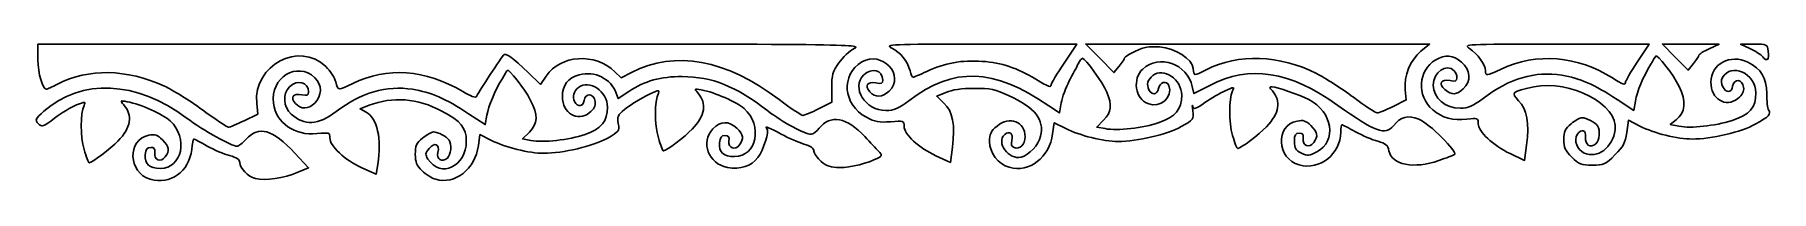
# Model space of a CAD drawing. Header units: centimetres. Extents: x -9.7 to 9.7, y -0.8 to 0.8.
import ezdxf

# ---------------------------------------------------------------- set-up
doc = ezdxf.new("R2010")
doc.units = ezdxf.units.CM
doc.header["$MEASUREMENT"] = 0
doc.layers.add('Layer 1', color=7, linetype='Continuous')

msp = doc.modelspace()

# ---------------------------------------------------------------- linework, layer by layer
at = {"layer": 'Layer 1'}
for points, knots in [([(-7.81108, 0.02773), (-7.95623, 0.13388), (-8.14551, 0.25239), (-8.23169, 0.29107), (-8.23169, 0.29107), (-8.66296, 0.48461), (-9.07682, 0.49292), (-9.4248, 0.31501), (-9.4248, 0.31501), (-9.48605, 0.28368), (-9.5423, 0.25805), (-9.54979, 0.25805), (-9.54979, 0.25805), (-9.59353, 0.25805), (-9.64411, 0.43471), (-9.64411, 0.58746), (-9.64411, 0.58746), (-9.64411, 0.58746), (-9.64411, 0.76076), (-9.64411, 0.76076), (-9.64411, 0.76076), (-9.64411, 0.76076), (-5.0474, 0.76076), (-5.0474, 0.76076), (-5.0474, 0.76076), (-0.55628, 0.76076), (-0.4528, 0.75965), (-0.54287, 0.71171), (-0.54287, 0.71171), (-0.59356, 0.68475), (-0.67077, 0.61228), (-0.71443, 0.55068), (-0.71443, 0.55068), (-0.78193, 0.45546), (-0.79381, 0.41429), (-0.79381, 0.27562), (-0.79381, 0.27562), (-0.79381, 0.27562), (-0.79381, 0.11253), (-0.79381, 0.11253), (-0.79381, 0.11253), (-0.79381, 0.11253), (-0.93933, 0.03943), (-0.93933, 0.03943), (-0.93933, 0.03943), (-1.01934, -0.00079), (-1.09864, -0.03352), (-1.11552, -0.03333), (-1.11552, -0.03333), (-1.1324, -0.03314), (-1.25146, 0.0461), (-1.3801, 0.14275), (-1.3801, 0.14275), (-1.9751, 0.58979), (-2.54003, 0.69361), (-3.02591, 0.44522), (-3.02591, 0.44522), (-3.02591, 0.44522), (-3.14135, 0.38622), (-3.14135, 0.38622), (-3.14135, 0.38622), (-3.14135, 0.38622), (-3.21112, 0.45303), (-3.21112, 0.45303), (-3.21112, 0.45303), (-3.4339, 0.66642), (-3.81781, 0.64186), (-3.97883, 0.40395), (-3.97883, 0.40395), (-3.97883, 0.40395), (-4.0418, 0.31092), (-4.0418, 0.31092), (-4.0418, 0.31092), (-4.0418, 0.31092), (-4.17785, 0.44316), (-4.17785, 0.44316), (-4.17785, 0.44316), (-4.34864, 0.60913), (-4.43275, 0.66856), (-4.45463, 0.63863), (-4.45463, 0.63863), (-4.52051, 0.54849), (-4.74676, 0.19961), (-4.75461, 0.17601), (-4.75461, 0.17601), (-4.7604, 0.15863), (-4.82216, 0.18101), (-4.9078, 0.23152), (-4.9078, 0.23152), (-5.32738, 0.47893), (-5.75068, 0.50984), (-6.13391, 0.32108), (-6.13391, 0.32108), (-6.29615, 0.24118), (-6.30256, 0.24176), (-6.32378, 0.33846), (-6.32378, 0.33846), (-6.33349, 0.38265), (-6.38363, 0.4598), (-6.4352, 0.50988), (-6.4352, 0.50988), (-6.73108, 0.79714), (-7.24366, 0.52702), (-7.20503, 0.10417), (-7.20503, 0.10417), (-7.20503, 0.10417), (-7.19371, -0.01979), (-7.19371, -0.01979), (-7.19371, -0.01979), (-7.19371, -0.01979), (-7.34368, -0.09255), (-7.34368, -0.09255), (-7.34368, -0.09255), (-7.42615, -0.13258), (-7.50568, -0.16531), (-7.5204, -0.16531), (-7.5204, -0.16531), (-7.53512, -0.16531), (-7.66593, -0.07845), (-7.81108, 0.02773)], [0, 0, 0, 0, 0.03225806, 0.03225806, 0.03225806, 0.03225806, 0.06451613, 0.06451613, 0.06451613, 0.06451613, 0.09677419, 0.09677419, 0.09677419, 0.09677419, 0.12903226, 0.12903226, 0.12903226, 0.12903226, 0.16129032, 0.16129032, 0.16129032, 0.16129032, 0.19354839, 0.19354839, 0.19354839, 0.19354839, 0.22580645, 0.22580645, 0.22580645, 0.22580645, 0.25806452, 0.25806452, 0.25806452, 0.25806452, 0.29032258, 0.29032258, 0.29032258, 0.29032258, 0.32258065, 0.32258065, 0.32258065, 0.32258065, 0.35483871, 0.35483871, 0.35483871, 0.35483871, 0.38709677, 0.38709677, 0.38709677, 0.38709677, 0.41935484, 0.41935484, 0.41935484, 0.41935484, 0.4516129, 0.4516129, 0.4516129, 0.4516129, 0.48387097, 0.48387097, 0.48387097, 0.48387097, 0.51612903, 0.51612903, 0.51612903, 0.51612903, 0.5483871, 0.5483871, 0.5483871, 0.5483871, 0.58064516, 0.58064516, 0.58064516, 0.58064516, 0.61290323, 0.61290323, 0.61290323, 0.61290323, 0.64516129, 0.64516129, 0.64516129, 0.64516129, 0.67741935, 0.67741935, 0.67741935, 0.67741935, 0.70967742, 0.70967742, 0.70967742, 0.70967742, 0.74193548, 0.74193548, 0.74193548, 0.74193548, 0.77419355, 0.77419355, 0.77419355, 0.77419355, 0.80645161, 0.80645161, 0.80645161, 0.80645161, 0.83870968, 0.83870968, 0.83870968, 0.83870968, 0.87096774, 0.87096774, 0.87096774, 0.87096774, 0.90322581, 0.90322581, 0.90322581, 0.90322581, 0.93548387, 0.93548387, 0.93548387, 0.93548387, 1, 1, 1, 1]), ([(1.18613, -0.61185), (1.0645, -0.57759), (0.96565, -0.44871), (0.96565, -0.32438), (0.96565, -0.32438), (0.96565, -0.24284), (0.98219, -0.209), (1.04987, -0.15206), (1.04987, -0.15206), (1.18854, -0.03538), (1.36253, -0.10264), (1.36253, -0.27292), (1.36253, -0.27292), (1.36253, -0.35634), (1.30186, -0.41624), (1.24101, -0.39288), (1.24101, -0.39288), (1.21077, -0.38129), (1.20294, -0.35753), (1.21431, -0.31216), (1.21431, -0.31216), (1.23352, -0.23556), (1.19095, -0.20037), (1.13515, -0.2467), (1.13515, -0.2467), (1.03326, -0.33123), (1.18145, -0.53385), (1.31978, -0.49911), (1.31978, -0.49911), (1.40685, -0.47726), (1.51488, -0.36049), (1.53571, -0.26575), (1.53571, -0.26575), (1.57709, -0.07729), (1.47941, 0.0467), (1.17797, 0.18822), (1.17797, 0.18822), (1.03065, 0.25738), (0.97686, 0.26852), (0.79432, 0.26765), (0.79432, 0.26765), (0.65737, 0.26701), (0.54574, 0.25109), (0.47986, 0.2228), (0.47986, 0.2228), (0.47986, 0.2228), (0.3777, 0.17896), (0.3777, 0.17896), (0.3777, 0.17896), (0.3777, 0.17896), (0.45766, 0.10427), (0.45766, 0.10427), (0.45766, 0.10427), (0.55521, 0.01315), (0.58511, -0.14306), (0.55198, -0.38804), (0.55198, -0.38804), (0.55198, -0.38804), (0.52907, -0.55727), (0.52907, -0.55727), (0.52907, -0.55727), (0.52907, -0.55727), (0.36834, -0.48403), (0.36834, -0.48403), (0.36834, -0.48403), (0.17887, -0.3977), (0.01314, -0.24352), (0.01314, -0.15362), (0.01314, -0.15362), (0.01314, -0.09337), (0.00711, -0.09136), (-0.139, -0.10385), (-0.139, -0.10385), (-0.26441, -0.11459), (-0.31153, -0.10591), (-0.40742, -0.0544), (-0.40742, -0.0544), (-0.66859, 0.08596), (-0.69568, 0.42079), (-0.45724, 0.56166), (-0.45724, 0.56166), (-0.23414, 0.69345), (0.03049, 0.40955), (-0.15395, 0.23628), (-0.15395, 0.23628), (-0.22973, 0.16508), (-0.30818, 0.16278), (-0.369, 0.23001), (-0.369, 0.23001), (-0.43089, 0.29838), (-0.39718, 0.34682), (-0.30116, 0.32761), (-0.30116, 0.32761), (-0.24012, 0.31541), (-0.22501, 0.32171), (-0.22501, 0.35933), (-0.22501, 0.35933), (-0.22501, 0.47075), (-0.34905, 0.50445), (-0.43668, 0.41688), (-0.43668, 0.41688), (-0.57913, 0.27443), (-0.42118, 0.02001), (-0.19027, 0.02001), (-0.19027, 0.02001), (-0.0996, 0.02001), (-0.0502, 0.0411), (0.06677, 0.12968), (0.06677, 0.12968), (0.56948, 0.51039), (1.00347, 0.49496), (1.6271, 0.07422), (1.6271, 0.07422), (1.6271, 0.07422), (1.74616, -0.00611), (1.74616, -0.00611), (1.74616, -0.00611), (1.74616, -0.00611), (1.76571, 0.10618), (1.76571, 0.10618), (1.76571, 0.10618), (1.77648, 0.16793), (1.81696, 0.27797), (1.85562, 0.35073), (1.85562, 0.35073), (1.89433, 0.42349), (1.9391, 0.50972), (1.95513, 0.54234), (1.95513, 0.54234), (1.97116, 0.57496), (1.99283, 0.60177), (2.00326, 0.60187), (2.00326, 0.60187), (2.03451, 0.60221), (2.23072, 0.3293), (2.27441, 0.22471), (2.27441, 0.22471), (2.33466, 0.08051), (2.32534, -0.00021), (2.23837, -0.08718), (2.23837, -0.08718), (2.23837, -0.08718), (2.16172, -0.16383), (2.16172, -0.16383), (2.16172, -0.16383), (2.16172, -0.16383), (2.25488, -0.18129), (2.25488, -0.18129), (2.25488, -0.18129), (2.39344, -0.20727), (2.67737, -0.17518), (2.85869, -0.11297), (2.85869, -0.11297), (3.04059, -0.05061), (3.10875, 0.03242), (3.10875, 0.19151), (3.10875, 0.19151), (3.10875, 0.36666), (2.90518, 0.5047), (2.78614, 0.41029), (2.78614, 0.41029), (2.72994, 0.36571), (2.71407, 0.30753), (2.74285, 0.25154), (2.74285, 0.25154), (2.7764, 0.18632), (2.83889, 0.19397), (2.84895, 0.2645), (2.84895, 0.2645), (2.85892, 0.33446), (2.94317, 0.35978), (2.96619, 0.29974), (2.96619, 0.29974), (3.0158, 0.17046), (2.86993, 0.04436), (2.73161, 0.09694), (2.73161, 0.09694), (2.58969, 0.15092), (2.55659, 0.37356), (2.6743, 0.48268), (2.6743, 0.48268), (2.8576, 0.65254), (3.17143, 0.54142), (3.22733, 0.28684), (3.22733, 0.28684), (3.22733, 0.28684), (3.24455, 0.20844), (3.24455, 0.20844), (3.24455, 0.20844), (3.24455, 0.20844), (3.4214, 0.30028), (3.4214, 0.30028), (3.4214, 0.30028), (3.86601, 0.53118), (4.3132, 0.46138), (4.85049, 0.07724), (4.85049, 0.07724), (5.26192, -0.21695), (5.38225, -0.26132), (5.46906, -0.15096), (5.46906, -0.15096), (5.55018, -0.0478), (5.63106, -0.02618), (5.75322, -0.07508), (5.75322, -0.07508), (5.8654, -0.11995), (6.19227, -0.4442), (6.15102, -0.46971), (6.15102, -0.46971), (6.13726, -0.47818), (6.05844, -0.50842), (5.97584, -0.53683), (5.97584, -0.53683), (5.69549, -0.63327), (5.45112, -0.58578), (5.41969, -0.42872), (5.41969, -0.42872), (5.40678, -0.36408), (5.38527, -0.34567), (5.29489, -0.32196), (5.29489, -0.32196), (5.23486, -0.30616), (5.12341, -0.25851), (5.04724, -0.21597), (5.04724, -0.21597), (4.97107, -0.17348), (4.90259, -0.13869), (4.8951, -0.13869), (4.8951, -0.13869), (4.88761, -0.13869), (4.88145, -0.1756), (4.88145, -0.22068), (4.88145, -0.22068), (4.88145, -0.46423), (4.64838, -0.64862), (4.42015, -0.58557), (4.42015, -0.58557), (4.16639, -0.51553), (4.14877, -0.14578), (4.39684, -0.09657), (4.39684, -0.09657), (4.46505, -0.08305), (4.49397, -0.09276), (4.54898, -0.14779), (4.54898, -0.14779), (4.62568, -0.22452), (4.63269, -0.26571), (4.58102, -0.33641), (4.58102, -0.33641), (4.53273, -0.40242), (4.45185, -0.37134), (4.46304, -0.29103), (4.46304, -0.29103), (4.46926, -0.24618), (4.45815, -0.23131), (4.4184, -0.23131), (4.4184, -0.23131), (4.37562, -0.23131), (4.36548, -0.24896), (4.36548, -0.32354), (4.36548, -0.32354), (4.36548, -0.39961), (4.37921, -0.42236), (4.44356, -0.45319), (4.44356, -0.45319), (4.51344, -0.48671), (4.53145, -0.48534), (4.61541, -0.44033), (4.61541, -0.44033), (4.84316, -0.31825), (4.79345, 0.00451), (4.52558, 0.14236), (4.52558, 0.14236), (4.41914, 0.19716), (4.16919, 0.28463), (4.1191, 0.28463), (4.1191, 0.28463), (4.08428, 0.28463), (4.08439, 0.27902), (4.12013, 0.23833), (4.12013, 0.23833), (4.22027, 0.12427), (4.19786, -0.00906), (4.05298, -0.16106), (4.05298, -0.16106), (3.97302, -0.24496), (3.7639, -0.40329), (3.73307, -0.40329), (3.73307, -0.40329), (3.72516, -0.40329), (3.69949, -0.33717), (3.67603, -0.25637), (3.67603, -0.25637), (3.63311, -0.10876), (3.63301, 0.14506), (3.67582, 0.23946), (3.67582, 0.23946), (3.69643, 0.28492), (3.69307, 0.28497), (3.59483, 0.2406), (3.59483, 0.2406), (3.53845, 0.21515), (3.43656, 0.1557), (3.36835, 0.10844), (3.36835, 0.10844), (3.26106, 0.03412), (3.24262, 0.02862), (3.23135, 0.06761), (3.23135, 0.06761), (3.22418, 0.09238), (3.22444, 0.06946), (3.23196, 0.0167), (3.23196, 0.0167), (3.24519, -0.07622), (3.24114, -0.08178), (3.1044, -0.15861), (3.1044, -0.15861), (2.95282, -0.24381), (2.60963, -0.32419), (2.4004, -0.32352), (2.4004, -0.32352), (2.2317, -0.32299), (1.97159, -0.25912), (1.81514, -0.17985), (1.81514, -0.17985), (1.81514, -0.17985), (1.68676, -0.11479), (1.68676, -0.11479), (1.68676, -0.11479), (1.68676, -0.11479), (1.66988, -0.23787), (1.66988, -0.23787), (1.66988, -0.23787), (1.63367, -0.50313), (1.41097, -0.67519), (1.18613, -0.61185)], [0, 0, 0, 0, 0.01176471, 0.01176471, 0.01176471, 0.01176471, 0.02352941, 0.02352941, 0.02352941, 0.02352941, 0.03529412, 0.03529412, 0.03529412, 0.03529412, 0.04705882, 0.04705882, 0.04705882, 0.04705882, 0.05882353, 0.05882353, 0.05882353, 0.05882353, 0.07058824, 0.07058824, 0.07058824, 0.07058824, 0.08235294, 0.08235294, 0.08235294, 0.08235294, 0.09411765, 0.09411765, 0.09411765, 0.09411765, 0.10588235, 0.10588235, 0.10588235, 0.10588235, 0.11764706, 0.11764706, 0.11764706, 0.11764706, 0.12941176, 0.12941176, 0.12941176, 0.12941176, 0.14117647, 0.14117647, 0.14117647, 0.14117647, 0.15294118, 0.15294118, 0.15294118, 0.15294118, 0.16470588, 0.16470588, 0.16470588, 0.16470588, 0.17647059, 0.17647059, 0.17647059, 0.17647059, 0.18823529, 0.18823529, 0.18823529, 0.18823529, 0.2, 0.2, 0.2, 0.2, 0.21176471, 0.21176471, 0.21176471, 0.21176471, 0.22352941, 0.22352941, 0.22352941, 0.22352941, 0.23529412, 0.23529412, 0.23529412, 0.23529412, 0.24705882, 0.24705882, 0.24705882, 0.24705882, 0.25882353, 0.25882353, 0.25882353, 0.25882353, 0.27058824, 0.27058824, 0.27058824, 0.27058824, 0.28235294, 0.28235294, 0.28235294, 0.28235294, 0.29411765, 0.29411765, 0.29411765, 0.29411765, 0.30588235, 0.30588235, 0.30588235, 0.30588235, 0.31764706, 0.31764706, 0.31764706, 0.31764706, 0.32941176, 0.32941176, 0.32941176, 0.32941176, 0.34117647, 0.34117647, 0.34117647, 0.34117647, 0.35294118, 0.35294118, 0.35294118, 0.35294118, 0.36470588, 0.36470588, 0.36470588, 0.36470588, 0.37647059, 0.37647059, 0.37647059, 0.37647059, 0.38823529, 0.38823529, 0.38823529, 0.38823529, 0.4, 0.4, 0.4, 0.4, 0.41176471, 0.41176471, 0.41176471, 0.41176471, 0.42352941, 0.42352941, 0.42352941, 0.42352941, 0.43529412, 0.43529412, 0.43529412, 0.43529412, 0.44705882, 0.44705882, 0.44705882, 0.44705882, 0.45882353, 0.45882353, 0.45882353, 0.45882353, 0.47058824, 0.47058824, 0.47058824, 0.47058824, 0.48235294, 0.48235294, 0.48235294, 0.48235294, 0.49411765, 0.49411765, 0.49411765, 0.49411765, 0.50588235, 0.50588235, 0.50588235, 0.50588235, 0.51764706, 0.51764706, 0.51764706, 0.51764706, 0.52941176, 0.52941176, 0.52941176, 0.52941176, 0.54117647, 0.54117647, 0.54117647, 0.54117647, 0.55294118, 0.55294118, 0.55294118, 0.55294118, 0.56470588, 0.56470588, 0.56470588, 0.56470588, 0.57647059, 0.57647059, 0.57647059, 0.57647059, 0.58823529, 0.58823529, 0.58823529, 0.58823529, 0.6, 0.6, 0.6, 0.6, 0.61176471, 0.61176471, 0.61176471, 0.61176471, 0.62352941, 0.62352941, 0.62352941, 0.62352941, 0.63529412, 0.63529412, 0.63529412, 0.63529412, 0.64705882, 0.64705882, 0.64705882, 0.64705882, 0.65882353, 0.65882353, 0.65882353, 0.65882353, 0.67058824, 0.67058824, 0.67058824, 0.67058824, 0.68235294, 0.68235294, 0.68235294, 0.68235294, 0.69411765, 0.69411765, 0.69411765, 0.69411765, 0.70588235, 0.70588235, 0.70588235, 0.70588235, 0.71764706, 0.71764706, 0.71764706, 0.71764706, 0.72941176, 0.72941176, 0.72941176, 0.72941176, 0.74117647, 0.74117647, 0.74117647, 0.74117647, 0.75294118, 0.75294118, 0.75294118, 0.75294118, 0.76470588, 0.76470588, 0.76470588, 0.76470588, 0.77647059, 0.77647059, 0.77647059, 0.77647059, 0.78823529, 0.78823529, 0.78823529, 0.78823529, 0.8, 0.8, 0.8, 0.8, 0.81176471, 0.81176471, 0.81176471, 0.81176471, 0.82352941, 0.82352941, 0.82352941, 0.82352941, 0.83529412, 0.83529412, 0.83529412, 0.83529412, 0.84705882, 0.84705882, 0.84705882, 0.84705882, 0.85882353, 0.85882353, 0.85882353, 0.85882353, 0.87058824, 0.87058824, 0.87058824, 0.87058824, 0.88235294, 0.88235294, 0.88235294, 0.88235294, 0.89411765, 0.89411765, 0.89411765, 0.89411765, 0.90588235, 0.90588235, 0.90588235, 0.90588235, 0.91764706, 0.91764706, 0.91764706, 0.91764706, 0.92941176, 0.92941176, 0.92941176, 0.92941176, 0.94117647, 0.94117647, 0.94117647, 0.94117647, 0.95294118, 0.95294118, 0.95294118, 0.95294118, 0.96470588, 0.96470588, 0.96470588, 0.96470588, 0.97647059, 0.97647059, 0.97647059, 0.97647059, 1, 1, 1, 1]), ([(1.48222, 0.36867), (1.2745, 0.49504), (1.10053, 0.55322), (0.88529, 0.56832), (0.88529, 0.56832), (0.65516, 0.58449), (0.46466, 0.55001), (0.26664, 0.45635), (0.26664, 0.45635), (0.18991, 0.42005), (0.12062, 0.39034), (0.11271, 0.39034), (0.11271, 0.39034), (0.1048, 0.39034), (0.09022, 0.42235), (0.0804, 0.46149), (0.0804, 0.46149), (0.0537, 0.56785), (-0.02742, 0.66871), (-0.12492, 0.71676), (-0.12492, 0.71676), (-0.20639, 0.75692), (-0.14537, 0.7596), (0.8637, 0.76018), (0.8637, 0.76018), (0.8637, 0.76018), (1.93918, 0.76076), (1.93918, 0.76076), (1.93918, 0.76076), (1.93918, 0.76076), (1.79636, 0.5474), (1.79636, 0.5474), (1.79636, 0.5474), (1.71783, 0.43006), (1.65356, 0.3229), (1.65356, 0.30927), (1.65356, 0.30927), (1.65357, 0.27173), (1.62573, 0.28136), (1.48222, 0.36867)], [0, 0, 0, 0, 0.09090909, 0.09090909, 0.09090909, 0.09090909, 0.18181818, 0.18181818, 0.18181818, 0.18181818, 0.27272727, 0.27272727, 0.27272727, 0.27272727, 0.36363636, 0.36363636, 0.36363636, 0.36363636, 0.45454545, 0.45454545, 0.45454545, 0.45454545, 0.54545455, 0.54545455, 0.54545455, 0.54545455, 0.63636364, 0.63636364, 0.63636364, 0.63636364, 0.72727273, 0.72727273, 0.72727273, 0.72727273, 0.81818182, 0.81818182, 0.81818182, 0.81818182, 1, 1, 1, 1]), ([(5.02415, 0.16772), (4.89474, 0.26358), (4.70858, 0.38275), (4.61039, 0.43259), (4.61039, 0.43259), (4.19838, 0.64177), (3.73967, 0.65712), (3.38103, 0.47376), (3.38103, 0.47376), (3.24215, 0.40275), (3.24628, 0.40232), (3.2362, 0.48852), (3.2362, 0.48852), (3.22347, 0.59763), (3.04186, 0.7135), (2.85996, 0.72858), (2.85996, 0.72858), (2.74725, 0.73792), (2.68835, 0.72763), (2.59445, 0.68217), (2.59445, 0.68217), (2.52807, 0.65005), (2.47335, 0.61589), (2.47282, 0.60626), (2.47282, 0.60626), (2.47226, 0.59663), (2.44509, 0.55607), (2.41236, 0.51609), (2.41236, 0.51609), (2.41236, 0.51609), (2.35286, 0.44344), (2.35286, 0.44344), (2.35286, 0.44344), (2.35286, 0.44344), (2.19586, 0.60208), (2.19586, 0.60208), (2.19586, 0.60208), (2.19586, 0.60208), (2.03886, 0.76075), (2.03886, 0.76075), (2.03886, 0.76075), (2.03886, 0.76075), (3.95565, 0.76076), (3.95565, 0.76076), (3.95565, 0.76076), (3.95565, 0.76076), (5.87245, 0.76076), (5.87245, 0.76076), (5.87245, 0.76076), (5.87245, 0.76076), (5.77596, 0.6812), (5.77596, 0.6812), (5.77596, 0.6812), (5.65637, 0.58264), (5.58445, 0.40622), (5.60083, 0.25175), (5.60083, 0.25175), (5.60083, 0.25175), (5.61279, 0.13898), (5.61279, 0.13898), (5.61279, 0.13898), (5.61279, 0.13898), (5.46542, 0.06588), (5.46542, 0.06588), (5.46542, 0.06588), (5.38435, 0.02566), (5.30482, -0.00707), (5.28868, -0.00688), (5.28868, -0.00688), (5.27256, -0.00669), (5.1535, 0.07189), (5.02415, 0.16772)], [0, 0, 0, 0, 0.05263158, 0.05263158, 0.05263158, 0.05263158, 0.10526316, 0.10526316, 0.10526316, 0.10526316, 0.15789474, 0.15789474, 0.15789474, 0.15789474, 0.21052632, 0.21052632, 0.21052632, 0.21052632, 0.26315789, 0.26315789, 0.26315789, 0.26315789, 0.31578947, 0.31578947, 0.31578947, 0.31578947, 0.36842105, 0.36842105, 0.36842105, 0.36842105, 0.42105263, 0.42105263, 0.42105263, 0.42105263, 0.47368421, 0.47368421, 0.47368421, 0.47368421, 0.52631579, 0.52631579, 0.52631579, 0.52631579, 0.57894737, 0.57894737, 0.57894737, 0.57894737, 0.63157895, 0.63157895, 0.63157895, 0.63157895, 0.68421053, 0.68421053, 0.68421053, 0.68421053, 0.73684211, 0.73684211, 0.73684211, 0.73684211, 0.78947368, 0.78947368, 0.78947368, 0.78947368, 0.84210526, 0.84210526, 0.84210526, 0.84210526, 0.89473684, 0.89473684, 0.89473684, 0.89473684, 1, 1, 1, 1]), ([(7.45852, -0.49866), (7.38613, -0.42627), (7.36856, -0.38798), (7.36856, -0.30258), (7.36856, -0.30258), (7.36856, -0.21656), (7.38399, -0.18349), (7.44997, -0.12795), (7.44997, -0.12795), (7.49474, -0.09027), (7.54911, -0.05945), (7.57075, -0.05945), (7.57075, -0.05945), (7.61996, -0.05945), (7.71934, -0.1107), (7.74519, -0.14938), (7.74519, -0.14938), (7.77845, -0.1992), (7.76734, -0.31599), (7.72606, -0.3502), (7.72606, -0.3502), (7.66462, -0.40121), (7.60337, -0.36245), (7.61221, -0.27813), (7.61221, -0.27813), (7.62084, -0.1959), (7.564, -0.17687), (7.51966, -0.24715), (7.51966, -0.24715), (7.47886, -0.31184), (7.51802, -0.41714), (7.59615, -0.45273), (7.59615, -0.45273), (7.74368, -0.51996), (7.9169, -0.39169), (7.94249, -0.1963), (7.94249, -0.1963), (7.97943, 0.08617), (7.44521, 0.36861), (7.03404, 0.284), (7.03404, 0.284), (6.79144, 0.23407), (6.77583, 0.21984), (6.8655, 0.13014), (6.8655, 0.13014), (6.95795, 0.03772), (6.98702, -0.12312), (6.9549, -0.36423), (6.9549, -0.36423), (6.9549, -0.36423), (6.93199, -0.53605), (6.93199, -0.53605), (6.93199, -0.53605), (6.93199, -0.53605), (6.77046, -0.45943), (6.77046, -0.45943), (6.77046, -0.45943), (6.5771, -0.36775), (6.41605, -0.21622), (6.41605, -0.12598), (6.41605, -0.12598), (6.41605, -0.06494), (6.41004, -0.06267), (6.28741, -0.07719), (6.28741, -0.07719), (6.13837, -0.09484), (6.00947, -0.05891), (5.90776, 0.02867), (5.90776, 0.02867), (5.72684, 0.18448), (5.74374, 0.46873), (5.94086, 0.58517), (5.94086, 0.58517), (6.04508, 0.64674), (6.13504, 0.63885), (6.22883, 0.55993), (6.22883, 0.55993), (6.33144, 0.4736), (6.33996, 0.34808), (6.24899, 0.26262), (6.24899, 0.26262), (6.17419, 0.19235), (6.12292, 0.19012), (6.04439, 0.25373), (6.04439, 0.25373), (5.9657, 0.31744), (5.99846, 0.37462), (6.1018, 0.35395), (6.1018, 0.35395), (6.16284, 0.34175), (6.17795, 0.34805), (6.17795, 0.38567), (6.17795, 0.38567), (6.17795, 0.41149), (6.16366, 0.44692), (6.14623, 0.46438), (6.14623, 0.46438), (6.06122, 0.54936), (5.91284, 0.447), (5.91422, 0.30431), (5.91422, 0.30431), (5.91568, 0.15768), (6.04659, 0.04634), (6.21764, 0.04634), (6.21764, 0.04634), (6.30247, 0.04634), (6.35517, 0.06928), (6.46971, 0.15601), (6.46971, 0.15601), (6.76276, 0.37794), (7.04846, 0.46179), (7.3485, 0.41395), (7.3485, 0.41395), (7.54273, 0.38297), (7.70847, 0.31007), (7.96389, 0.14328), (7.96389, 0.14328), (7.96389, 0.14328), (8.1491, 0.02234), (8.1491, 0.02234), (8.1491, 0.02234), (8.1491, 0.02234), (8.16749, 0.12643), (8.16749, 0.12643), (8.16749, 0.12643), (8.18628, 0.23292), (8.25411, 0.39453), (8.33934, 0.53582), (8.33934, 0.53582), (8.36569, 0.57948), (8.39022, 0.62017), (8.39384, 0.62623), (8.39384, 0.62623), (8.4103, 0.65364), (8.59519, 0.41607), (8.65588, 0.28952), (8.65588, 0.28952), (8.73626, 0.12193), (8.72517, -0.00269), (8.6227, -0.0833), (8.6227, -0.0833), (8.6227, -0.0833), (8.55592, -0.13585), (8.55592, -0.13585), (8.55592, -0.13585), (8.55592, -0.13585), (8.6527, -0.15403), (8.6527, -0.15403), (8.6527, -0.15403), (8.79198, -0.18014), (9.04825, -0.15226), (9.24751, -0.08926), (9.24751, -0.08926), (9.44298, -0.02745), (9.51167, 0.0524), (9.51167, 0.21779), (9.51167, 0.21779), (9.51167, 0.43194), (9.23177, 0.55937), (9.13959, 0.38715), (9.13959, 0.38715), (9.12144, 0.35326), (9.12197, 0.32045), (9.14126, 0.28444), (9.14126, 0.28444), (9.17923, 0.21356), (9.2414, 0.21726), (9.25188, 0.29105), (9.25188, 0.29105), (9.2645, 0.37979), (9.36375, 0.37154), (9.37425, 0.28089), (9.37425, 0.28089), (9.3801, 0.23049), (9.36211, 0.1953), (9.30924, 0.1537), (9.30924, 0.1537), (9.17446, 0.04768), (9.00896, 0.14836), (9.00896, 0.33639), (9.00896, 0.33639), (9.00896, 0.53845), (9.22727, 0.65553), (9.42285, 0.55835), (9.42285, 0.55835), (9.57279, 0.48384), (9.63063, 0.38719), (9.6315, 0.20971), (9.6315, 0.20971), (9.63192, 0.12711), (9.64155, 0.04464), (9.65293, 0.02646), (9.65293, 0.02646), (9.68278, -0.02132), (9.66052, -0.04519), (9.50508, -0.13237), (9.50508, -0.13237), (9.35546, -0.2163), (9.00811, -0.29789), (8.8034, -0.29726), (8.8034, -0.29726), (8.63465, -0.29673), (8.37459, -0.23286), (8.21798, -0.15349), (8.21798, -0.15349), (8.21798, -0.15349), (8.08945, -0.08838), (8.08945, -0.08838), (8.08945, -0.08838), (8.08945, -0.08838), (8.07138, -0.22453), (8.07138, -0.22453), (8.07138, -0.22453), (8.05635, -0.33785), (8.03423, -0.37976), (7.93933, -0.47467), (7.93933, -0.47467), (7.83403, -0.57995), (7.81476, -0.58868), (7.68692, -0.58868), (7.68692, -0.58868), (7.56478, -0.58862), (7.5379, -0.57806), (7.45852, -0.49866)], [0, 0, 0, 0, 0.01754386, 0.01754386, 0.01754386, 0.01754386, 0.03508772, 0.03508772, 0.03508772, 0.03508772, 0.05263158, 0.05263158, 0.05263158, 0.05263158, 0.07017544, 0.07017544, 0.07017544, 0.07017544, 0.0877193, 0.0877193, 0.0877193, 0.0877193, 0.10526316, 0.10526316, 0.10526316, 0.10526316, 0.12280702, 0.12280702, 0.12280702, 0.12280702, 0.14035088, 0.14035088, 0.14035088, 0.14035088, 0.15789474, 0.15789474, 0.15789474, 0.15789474, 0.1754386, 0.1754386, 0.1754386, 0.1754386, 0.19298246, 0.19298246, 0.19298246, 0.19298246, 0.21052632, 0.21052632, 0.21052632, 0.21052632, 0.22807018, 0.22807018, 0.22807018, 0.22807018, 0.24561404, 0.24561404, 0.24561404, 0.24561404, 0.26315789, 0.26315789, 0.26315789, 0.26315789, 0.28070175, 0.28070175, 0.28070175, 0.28070175, 0.29824561, 0.29824561, 0.29824561, 0.29824561, 0.31578947, 0.31578947, 0.31578947, 0.31578947, 0.33333333, 0.33333333, 0.33333333, 0.33333333, 0.35087719, 0.35087719, 0.35087719, 0.35087719, 0.36842105, 0.36842105, 0.36842105, 0.36842105, 0.38596491, 0.38596491, 0.38596491, 0.38596491, 0.40350877, 0.40350877, 0.40350877, 0.40350877, 0.42105263, 0.42105263, 0.42105263, 0.42105263, 0.43859649, 0.43859649, 0.43859649, 0.43859649, 0.45614035, 0.45614035, 0.45614035, 0.45614035, 0.47368421, 0.47368421, 0.47368421, 0.47368421, 0.49122807, 0.49122807, 0.49122807, 0.49122807, 0.50877193, 0.50877193, 0.50877193, 0.50877193, 0.52631579, 0.52631579, 0.52631579, 0.52631579, 0.54385965, 0.54385965, 0.54385965, 0.54385965, 0.56140351, 0.56140351, 0.56140351, 0.56140351, 0.57894737, 0.57894737, 0.57894737, 0.57894737, 0.59649123, 0.59649123, 0.59649123, 0.59649123, 0.61403509, 0.61403509, 0.61403509, 0.61403509, 0.63157895, 0.63157895, 0.63157895, 0.63157895, 0.64912281, 0.64912281, 0.64912281, 0.64912281, 0.66666667, 0.66666667, 0.66666667, 0.66666667, 0.68421053, 0.68421053, 0.68421053, 0.68421053, 0.70175439, 0.70175439, 0.70175439, 0.70175439, 0.71929825, 0.71929825, 0.71929825, 0.71929825, 0.73684211, 0.73684211, 0.73684211, 0.73684211, 0.75438596, 0.75438596, 0.75438596, 0.75438596, 0.77192982, 0.77192982, 0.77192982, 0.77192982, 0.78947368, 0.78947368, 0.78947368, 0.78947368, 0.80701754, 0.80701754, 0.80701754, 0.80701754, 0.8245614, 0.8245614, 0.8245614, 0.8245614, 0.84210526, 0.84210526, 0.84210526, 0.84210526, 0.85964912, 0.85964912, 0.85964912, 0.85964912, 0.87719298, 0.87719298, 0.87719298, 0.87719298, 0.89473684, 0.89473684, 0.89473684, 0.89473684, 0.9122807, 0.9122807, 0.9122807, 0.9122807, 0.92982456, 0.92982456, 0.92982456, 0.92982456, 0.94736842, 0.94736842, 0.94736842, 0.94736842, 0.96491228, 0.96491228, 0.96491228, 0.96491228, 1, 1, 1, 1]), ([(7.91112, 0.38314), (7.53335, 0.63002), (7.06093, 0.66794), (6.66956, 0.48281), (6.66956, 0.48281), (6.50353, 0.40426), (6.49549, 0.40336), (6.49528, 0.4631), (6.49528, 0.4631), (6.49502, 0.52956), (6.40781, 0.65246), (6.31973, 0.71054), (6.31973, 0.71054), (6.24496, 0.75983), (6.25612, 0.76041), (7.28205, 0.7606), (7.28205, 0.7606), (7.28205, 0.7606), (8.31998, 0.76076), (8.31998, 0.76076), (8.31998, 0.76076), (8.31998, 0.76076), (8.18824, 0.55894), (8.18824, 0.55894), (8.18824, 0.55894), (8.11577, 0.44792), (8.05648, 0.34672), (8.05648, 0.33404), (8.05648, 0.33404), (8.05648, 0.29803), (8.02516, 0.30861), (7.91112, 0.38314)], [0, 0, 0, 0, 0.11111111, 0.11111111, 0.11111111, 0.11111111, 0.22222222, 0.22222222, 0.22222222, 0.22222222, 0.33333333, 0.33333333, 0.33333333, 0.33333333, 0.44444444, 0.44444444, 0.44444444, 0.44444444, 0.55555556, 0.55555556, 0.55555556, 0.55555556, 0.66666667, 0.66666667, 0.66666667, 0.66666667, 0.77777778, 0.77777778, 0.77777778, 0.77777778, 1, 1, 1, 1]), ([(8.61208, 0.61529), (8.61208, 0.61529), (8.46838, 0.76076), (8.46838, 0.76076), (8.46838, 0.76076), (8.46838, 0.76076), (8.78498, 0.76018), (8.78498, 0.76018), (8.78498, 0.76018), (8.78498, 0.76018), (9.10158, 0.7596), (9.10158, 0.7596), (9.10158, 0.7596), (9.10158, 0.7596), (8.98913, 0.70856), (8.98913, 0.70856), (8.98913, 0.70856), (8.9273, 0.68049), (8.87626, 0.648), (8.87576, 0.63638), (8.87576, 0.63638), (8.8752, 0.62476), (8.84801, 0.58254), (8.81528, 0.54253), (8.81528, 0.54253), (8.81528, 0.54253), (8.75575, 0.46982), (8.75575, 0.46982), (8.75575, 0.46982), (8.75575, 0.46982), (8.61208, 0.61529), (8.61208, 0.61529)], [0, 0, 0, 0, 0.11111111, 0.11111111, 0.11111111, 0.11111111, 0.22222222, 0.22222222, 0.22222222, 0.22222222, 0.33333333, 0.33333333, 0.33333333, 0.33333333, 0.44444444, 0.44444444, 0.44444444, 0.44444444, 0.55555556, 0.55555556, 0.55555556, 0.55555556, 0.66666667, 0.66666667, 0.66666667, 0.66666667, 0.77777778, 0.77777778, 0.77777778, 0.77777778, 1, 1, 1, 1]), ([(9.58744, 0.61971), (9.56762, 0.64368), (9.50375, 0.68496), (9.44554, 0.71144), (9.44554, 0.71144), (9.44554, 0.71144), (9.33971, 0.75957), (9.33971, 0.75957), (9.33971, 0.75957), (9.33971, 0.75957), (9.48886, 0.76015), (9.48886, 0.76015), (9.48886, 0.76015), (9.63496, 0.76071), (9.63824, 0.75909), (9.64981, 0.68019), (9.64981, 0.68019), (9.66383, 0.58468), (9.63755, 0.55917), (9.58744, 0.61971)], [0, 0, 0, 0, 0.16666667, 0.16666667, 0.16666667, 0.16666667, 0.33333333, 0.33333333, 0.33333333, 0.33333333, 0.5, 0.5, 0.5, 0.5, 0.66666667, 0.66666667, 0.66666667, 0.66666667, 1, 1, 1, 1]), ([(-5.20959, -0.7457), (-5.25171, -0.73345), (-5.32019, -0.69088), (-5.36173, -0.65108), (-5.36173, -0.65108), (-5.42145, -0.59388), (-5.43724, -0.55533), (-5.43724, -0.46696), (-5.43724, -0.46696), (-5.43724, -0.37467), (-5.42308, -0.34329), (-5.35583, -0.2867), (-5.35583, -0.2867), (-5.31106, -0.24902), (-5.25669, -0.2182), (-5.23502, -0.2182), (-5.23502, -0.2182), (-5.18583, -0.2182), (-5.08646, -0.26945), (-5.06061, -0.30813), (-5.06061, -0.30813), (-5.02735, -0.35795), (-5.03846, -0.47474), (-5.07971, -0.50895), (-5.07971, -0.50895), (-5.14072, -0.55959), (-5.20338, -0.52223), (-5.18441, -0.44656), (-5.18441, -0.44656), (-5.16136, -0.3548), (-5.22264, -0.32789), (-5.2835, -0.40301), (-5.2835, -0.40301), (-5.3266, -0.45627), (-5.32824, -0.47096), (-5.29636, -0.51966), (-5.29636, -0.51966), (-5.15348, -0.73794), (-4.8684, -0.60462), (-4.8684, -0.31956), (-4.8684, -0.31956), (-4.8684, -0.16933), (-4.9255, -0.09953), (-5.1419, 0.01479), (-5.1419, 0.01479), (-5.41307, 0.15804), (-5.69213, 0.18002), (-5.94983, 0.07842), (-5.94983, 0.07842), (-5.94983, 0.07842), (-6.0523, 0.03802), (-6.0523, 0.03802), (-6.0523, 0.03802), (-6.0523, 0.03802), (-5.98613, 0.00333), (-5.98613, 0.00333), (-5.98613, 0.00333), (-5.86103, -0.06223), (-5.80941, -0.29335), (-5.85595, -0.57955), (-5.85595, -0.57955), (-5.85595, -0.57955), (-5.87384, -0.68951), (-5.87384, -0.68951), (-5.87384, -0.68951), (-5.87384, -0.68951), (-6.0346, -0.61633), (-6.0346, -0.61633), (-6.0346, -0.61633), (-6.2247, -0.52978), (-6.38978, -0.37598), (-6.38978, -0.28539), (-6.38978, -0.28539), (-6.38978, -0.22454), (-6.39544, -0.22263), (-6.53303, -0.23681), (-6.53303, -0.23681), (-6.78338, -0.26266), (-6.98817, -0.12), (-7.01777, 0.10088), (-7.01777, 0.10088), (-7.05632, 0.38816), (-6.75634, 0.57313), (-6.55642, 0.38533), (-6.55642, 0.38533), (-6.4754, 0.30924), (-6.47562, 0.18025), (-6.55684, 0.10392), (-6.55684, 0.10392), (-6.63264, 0.03272), (-6.71109, 0.03042), (-6.77189, 0.09765), (-6.77189, 0.09765), (-6.83375, 0.16602), (-6.80009, 0.21446), (-6.70405, 0.19525), (-6.70405, 0.19525), (-6.64301, 0.18305), (-6.62788, 0.18935), (-6.62788, 0.22697), (-6.62788, 0.22697), (-6.62788, 0.33839), (-6.75194, 0.37209), (-6.83955, 0.28452), (-6.83955, 0.28452), (-6.9189, 0.2052), (-6.90972, 0.06465), (-6.81971, -0.01951), (-6.81971, -0.01951), (-6.67882, -0.15125), (-6.51644, -0.14214), (-6.32007, 0.00862), (-6.32007, 0.00862), (-6.04541, 0.21947), (-5.75847, 0.30289), (-5.46692, 0.25667), (-5.46692, 0.25667), (-5.26361, 0.22444), (-5.10066, 0.15351), (-4.84195, -0.01545), (-4.84195, -0.01545), (-4.84195, -0.01545), (-4.65674, -0.13636), (-4.65674, -0.13636), (-4.65674, -0.13636), (-4.65674, -0.13636), (-4.63838, -0.03227), (-4.63838, -0.03227), (-4.63838, -0.03227), (-4.61957, 0.07425), (-4.55173, 0.23586), (-4.46651, 0.37715), (-4.46651, 0.37715), (-4.44018, 0.42081), (-4.41566, 0.4615), (-4.41201, 0.46756), (-4.41201, 0.46756), (-4.3974, 0.49193), (-4.21741, 0.26306), (-4.15476, 0.14046), (-4.15476, 0.14046), (-4.06615, -0.03297), (-4.06864, -0.12357), (-4.16455, -0.21948), (-4.16455, -0.21948), (-4.16455, -0.21948), (-4.2412, -0.29613), (-4.2412, -0.29613), (-4.2412, -0.29613), (-4.2412, -0.29613), (-4.14804, -0.31359), (-4.14804, -0.31359), (-4.14804, -0.31359), (-4.00948, -0.33957), (-3.72555, -0.30748), (-3.54423, -0.24527), (-3.54423, -0.24527), (-3.36233, -0.18291), (-3.29415, -0.09988), (-3.29415, 0.05921), (-3.29415, 0.05921), (-3.29415, 0.23436), (-3.49772, 0.3724), (-3.61678, 0.27799), (-3.61678, 0.27799), (-3.67298, 0.23341), (-3.68885, 0.17523), (-3.66007, 0.11924), (-3.66007, 0.11924), (-3.62647, 0.05391), (-3.56403, 0.06172), (-3.55397, 0.13247), (-3.55397, 0.13247), (-3.54135, 0.22121), (-3.4421, 0.21296), (-3.4316, 0.12231), (-3.4316, 0.12231), (-3.42575, 0.07191), (-3.44374, 0.03672), (-3.49661, -0.00488), (-3.49661, -0.00488), (-3.6306, -0.11026), (-3.79689, -0.01022), (-3.79689, 0.1758), (-3.79689, 0.1758), (-3.79689, 0.30632), (-3.73725, 0.38307), (-3.60898, 0.4176), (-3.60898, 0.4176), (-3.43457, 0.46456), (-3.25674, 0.37617), (-3.19615, 0.21234), (-3.19615, 0.21234), (-3.19615, 0.21234), (-3.17432, 0.15336), (-3.17432, 0.15336), (-3.17432, 0.15336), (-3.17432, 0.15336), (-3.05565, 0.23213), (-3.05565, 0.23213), (-3.05565, 0.23213), (-2.87542, 0.35175), (-2.7018, 0.40033), (-2.46073, 0.39855), (-2.46073, 0.39855), (-2.12489, 0.39606), (-1.86671, 0.29285), (-1.50717, 0.01726), (-1.50717, 0.01726), (-1.33755, -0.11278), (-1.09476, -0.2438), (-1.02256, -0.24431), (-1.02256, -0.24431), (-1.00282, -0.24444), (-0.96255, -0.21391), (-0.9331, -0.17644), (-0.9331, -0.17644), (-0.81052, -0.02063), (-0.62502, -0.05481), (-0.42343, -0.27034), (-0.42343, -0.27034), (-0.36522, -0.33262), (-0.29704, -0.40554), (-0.27188, -0.4325), (-0.27188, -0.4325), (-0.22846, -0.47904), (-0.22889, -0.48293), (-0.27992, -0.51023), (-0.27992, -0.51023), (-0.38287, -0.56532), (-0.583, -0.61442), (-0.70582, -0.61469), (-0.70582, -0.61469), (-0.80051, -0.6149), (-0.84854, -0.59892), (-0.91087, -0.54648), (-0.91087, -0.54648), (-0.95564, -0.5088), (-0.99228, -0.4571), (-0.99228, -0.4316), (-0.99228, -0.4316), (-0.99228, -0.39982), (-1.02771, -0.37485), (-1.10473, -0.35238), (-1.10473, -0.35238), (-1.16656, -0.33428), (-1.27949, -0.28478), (-1.35566, -0.24234), (-1.35566, -0.24234), (-1.48385, -0.17096), (-1.55063, -0.14479), (-1.51571, -0.17974), (-1.51571, -0.17974), (-1.4869, -0.20853), (-1.5523, -0.41734), (-1.61652, -0.50147), (-1.61652, -0.50147), (-1.69298, -0.60172), (-1.80906, -0.63961), (-1.95725, -0.61262), (-1.95725, -0.61262), (-2.16871, -0.57412), (-2.25848, -0.33383), (-2.11804, -0.18225), (-2.11804, -0.18225), (-2.03628, -0.09404), (-1.93606, -0.09213), (-1.851, -0.1772), (-1.851, -0.1772), (-1.77715, -0.25105), (-1.77065, -0.29274), (-1.82192, -0.36288), (-1.82192, -0.36288), (-1.87021, -0.42889), (-1.95106, -0.39781), (-1.93987, -0.3175), (-1.93987, -0.3175), (-1.93363, -0.27265), (-1.94474, -0.25778), (-1.98448, -0.25778), (-1.98448, -0.25778), (-2.02425, -0.25778), (-2.03938, -0.27807), (-2.04536, -0.3394), (-2.04536, -0.3394), (-2.05526, -0.44066), (-1.99784, -0.49323), (-1.87748, -0.49323), (-1.87748, -0.49323), (-1.62882, -0.49323), (-1.5595, -0.1443), (-1.77128, 0.04163), (-1.77128, 0.04163), (-1.85949, 0.1191), (-2.09069, 0.22046), (-2.24838, 0.25084), (-2.24838, 0.25084), (-2.325, 0.2656), (-2.32659, 0.2641), (-2.28526, 0.21591), (-2.28526, 0.21591), (-2.18271, 0.09632), (-2.20358, -0.03402), (-2.3499, -0.18753), (-2.3499, -0.18753), (-2.42983, -0.27143), (-2.63896, -0.42976), (-2.66981, -0.42976), (-2.66981, -0.42976), (-2.67769, -0.42976), (-2.70336, -0.36364), (-2.72685, -0.28284), (-2.72685, -0.28284), (-2.76995, -0.13462), (-2.76984, 0.11853), (-2.72664, 0.2141), (-2.72664, 0.2141), (-2.70833, 0.25461), (-2.73095, 0.2494), (-2.86319, 0.18264), (-2.86319, 0.18264), (-2.95037, 0.13864), (-3.05948, 0.07083), (-3.10568, 0.03199), (-3.10568, 0.03199), (-3.17786, -0.02873), (-3.18738, -0.05075), (-3.17352, -0.12456), (-3.17352, -0.12456), (-3.15817, -0.20632), (-3.16423, -0.21433), (-3.29854, -0.28963), (-3.29854, -0.28963), (-3.45044, -0.37483), (-3.79622, -0.45642), (-4.00246, -0.45579), (-4.00246, -0.45579), (-4.17113, -0.45526), (-4.43124, -0.39139), (-4.58772, -0.31212), (-4.58772, -0.31212), (-4.58772, -0.31212), (-4.7161, -0.24706), (-4.7161, -0.24706), (-4.7161, -0.24706), (-4.7161, -0.24706), (-4.73298, -0.37014), (-4.73298, -0.37014), (-4.73298, -0.37014), (-4.76872, -0.63159), (-4.99343, -0.80854), (-5.20959, -0.7457)], [0, 0, 0, 0, 0.01123596, 0.01123596, 0.01123596, 0.01123596, 0.02247191, 0.02247191, 0.02247191, 0.02247191, 0.03370787, 0.03370787, 0.03370787, 0.03370787, 0.04494382, 0.04494382, 0.04494382, 0.04494382, 0.05617978, 0.05617978, 0.05617978, 0.05617978, 0.06741573, 0.06741573, 0.06741573, 0.06741573, 0.07865169, 0.07865169, 0.07865169, 0.07865169, 0.08988764, 0.08988764, 0.08988764, 0.08988764, 0.1011236, 0.1011236, 0.1011236, 0.1011236, 0.11235955, 0.11235955, 0.11235955, 0.11235955, 0.12359551, 0.12359551, 0.12359551, 0.12359551, 0.13483146, 0.13483146, 0.13483146, 0.13483146, 0.14606742, 0.14606742, 0.14606742, 0.14606742, 0.15730337, 0.15730337, 0.15730337, 0.15730337, 0.16853933, 0.16853933, 0.16853933, 0.16853933, 0.17977528, 0.17977528, 0.17977528, 0.17977528, 0.19101124, 0.19101124, 0.19101124, 0.19101124, 0.20224719, 0.20224719, 0.20224719, 0.20224719, 0.21348315, 0.21348315, 0.21348315, 0.21348315, 0.2247191, 0.2247191, 0.2247191, 0.2247191, 0.23595506, 0.23595506, 0.23595506, 0.23595506, 0.24719101, 0.24719101, 0.24719101, 0.24719101, 0.25842697, 0.25842697, 0.25842697, 0.25842697, 0.26966292, 0.26966292, 0.26966292, 0.26966292, 0.28089888, 0.28089888, 0.28089888, 0.28089888, 0.29213483, 0.29213483, 0.29213483, 0.29213483, 0.30337079, 0.30337079, 0.30337079, 0.30337079, 0.31460674, 0.31460674, 0.31460674, 0.31460674, 0.3258427, 0.3258427, 0.3258427, 0.3258427, 0.33707865, 0.33707865, 0.33707865, 0.33707865, 0.34831461, 0.34831461, 0.34831461, 0.34831461, 0.35955056, 0.35955056, 0.35955056, 0.35955056, 0.37078652, 0.37078652, 0.37078652, 0.37078652, 0.38202247, 0.38202247, 0.38202247, 0.38202247, 0.39325843, 0.39325843, 0.39325843, 0.39325843, 0.40449438, 0.40449438, 0.40449438, 0.40449438, 0.41573034, 0.41573034, 0.41573034, 0.41573034, 0.42696629, 0.42696629, 0.42696629, 0.42696629, 0.43820225, 0.43820225, 0.43820225, 0.43820225, 0.4494382, 0.4494382, 0.4494382, 0.4494382, 0.46067416, 0.46067416, 0.46067416, 0.46067416, 0.47191011, 0.47191011, 0.47191011, 0.47191011, 0.48314607, 0.48314607, 0.48314607, 0.48314607, 0.49438202, 0.49438202, 0.49438202, 0.49438202, 0.50561798, 0.50561798, 0.50561798, 0.50561798, 0.51685393, 0.51685393, 0.51685393, 0.51685393, 0.52808989, 0.52808989, 0.52808989, 0.52808989, 0.53932584, 0.53932584, 0.53932584, 0.53932584, 0.5505618, 0.5505618, 0.5505618, 0.5505618, 0.56179775, 0.56179775, 0.56179775, 0.56179775, 0.57303371, 0.57303371, 0.57303371, 0.57303371, 0.58426966, 0.58426966, 0.58426966, 0.58426966, 0.59550562, 0.59550562, 0.59550562, 0.59550562, 0.60674157, 0.60674157, 0.60674157, 0.60674157, 0.61797753, 0.61797753, 0.61797753, 0.61797753, 0.62921348, 0.62921348, 0.62921348, 0.62921348, 0.64044944, 0.64044944, 0.64044944, 0.64044944, 0.65168539, 0.65168539, 0.65168539, 0.65168539, 0.66292135, 0.66292135, 0.66292135, 0.66292135, 0.6741573, 0.6741573, 0.6741573, 0.6741573, 0.68539326, 0.68539326, 0.68539326, 0.68539326, 0.69662921, 0.69662921, 0.69662921, 0.69662921, 0.70786517, 0.70786517, 0.70786517, 0.70786517, 0.71910112, 0.71910112, 0.71910112, 0.71910112, 0.73033708, 0.73033708, 0.73033708, 0.73033708, 0.74157303, 0.74157303, 0.74157303, 0.74157303, 0.75280899, 0.75280899, 0.75280899, 0.75280899, 0.76404494, 0.76404494, 0.76404494, 0.76404494, 0.7752809, 0.7752809, 0.7752809, 0.7752809, 0.78651685, 0.78651685, 0.78651685, 0.78651685, 0.79775281, 0.79775281, 0.79775281, 0.79775281, 0.80898876, 0.80898876, 0.80898876, 0.80898876, 0.82022472, 0.82022472, 0.82022472, 0.82022472, 0.83146067, 0.83146067, 0.83146067, 0.83146067, 0.84269663, 0.84269663, 0.84269663, 0.84269663, 0.85393258, 0.85393258, 0.85393258, 0.85393258, 0.86516854, 0.86516854, 0.86516854, 0.86516854, 0.87640449, 0.87640449, 0.87640449, 0.87640449, 0.88764045, 0.88764045, 0.88764045, 0.88764045, 0.8988764, 0.8988764, 0.8988764, 0.8988764, 0.91011236, 0.91011236, 0.91011236, 0.91011236, 0.92134831, 0.92134831, 0.92134831, 0.92134831, 0.93258427, 0.93258427, 0.93258427, 0.93258427, 0.94382022, 0.94382022, 0.94382022, 0.94382022, 0.95505618, 0.95505618, 0.95505618, 0.95505618, 0.96629213, 0.96629213, 0.96629213, 0.96629213, 0.97752809, 0.97752809, 0.97752809, 0.97752809, 1, 1, 1, 1]), ([(-8.39229, -0.74517), (-8.6401, -0.67193), (-8.65259, -0.30377), (-8.40893, -0.25543), (-8.40893, -0.25543), (-8.34069, -0.24191), (-8.3118, -0.25162), (-8.25679, -0.30665), (-8.25679, -0.30665), (-8.18006, -0.38338), (-8.17305, -0.42457), (-8.22475, -0.49527), (-8.22475, -0.49527), (-8.27304, -0.56128), (-8.35389, -0.5302), (-8.3427, -0.44989), (-8.3427, -0.44989), (-8.33646, -0.40504), (-8.34757, -0.39017), (-8.38731, -0.39017), (-8.38731, -0.39017), (-8.42708, -0.39017), (-8.44221, -0.41046), (-8.44819, -0.47179), (-8.44819, -0.47179), (-8.45809, -0.57305), (-8.40067, -0.62562), (-8.28031, -0.62562), (-8.28031, -0.62562), (-8.03642, -0.62562), (-7.96532, -0.28404), (-8.17006, -0.09595), (-8.17006, -0.09595), (-8.25724, -0.01586), (-8.48814, 0.08706), (-8.65118, 0.11847), (-8.65118, 0.11847), (-8.7278, 0.13323), (-8.72939, 0.13173), (-8.68806, 0.08354), (-8.68806, 0.08354), (-8.58551, -0.03605), (-8.60638, -0.16639), (-8.7527, -0.3199), (-8.7527, -0.3199), (-8.83263, -0.4038), (-9.04176, -0.56213), (-9.07261, -0.56213), (-9.07261, -0.56213), (-9.08049, -0.56213), (-9.10616, -0.49601), (-9.12965, -0.41521), (-9.12965, -0.41521), (-9.1722, -0.2689), (-9.17275, -0.0136), (-9.13076, 0.07829), (-9.13076, 0.07829), (-9.11152, 0.12033), (-9.11721, 0.12062), (-9.21482, 0.08226), (-9.21482, 0.08226), (-9.27239, 0.05966), (-9.38217, -0.0063), (-9.45877, -0.06427), (-9.45877, -0.06427), (-9.58823, -0.16225), (-9.60109, -0.16658), (-9.64091, -0.12573), (-9.64091, -0.12573), (-9.68054, -0.08509), (-9.67581, -0.07472), (-9.57791, 0.0122), (-9.57791, 0.0122), (-9.16222, 0.38135), (-8.54405, 0.35325), (-7.99041, -0.05995), (-7.99041, -0.05995), (-7.79599, -0.20502), (-7.48765, -0.37692), (-7.42177, -0.37692), (-7.42177, -0.37692), (-7.40669, -0.37692), (-7.36179, -0.34123), (-7.32197, -0.29762), (-7.32197, -0.29762), (-7.18182, -0.14403), (-7.02945, -0.18806), (-6.77949, -0.45431), (-6.77949, -0.45431), (-6.77949, -0.45431), (-6.62709, -0.61663), (-6.62709, -0.61663), (-6.62709, -0.61663), (-6.62709, -0.61663), (-6.75314, -0.67103), (-6.75314, -0.67103), (-6.75314, -0.67103), (-6.8935, -0.73162), (-7.11649, -0.76324), (-7.22005, -0.73726), (-7.22005, -0.73726), (-7.30268, -0.71654), (-7.39512, -0.62198), (-7.39512, -0.55816), (-7.39512, -0.55816), (-7.39512, -0.52527), (-7.4287, -0.50244), (-7.50757, -0.4817), (-7.50757, -0.4817), (-7.5694, -0.46543), (-7.68235, -0.41735), (-7.75853, -0.37483), (-7.75853, -0.37483), (-7.8347, -0.33234), (-7.90162, -0.29755), (-7.90723, -0.29755), (-7.90723, -0.29755), (-7.91284, -0.29755), (-7.92332, -0.35002), (-7.93057, -0.4142), (-7.93057, -0.4142), (-7.95838, -0.66053), (-8.16869, -0.81129), (-8.39229, -0.74517)], [0, 0, 0, 0, 0.03125, 0.03125, 0.03125, 0.03125, 0.0625, 0.0625, 0.0625, 0.0625, 0.09375, 0.09375, 0.09375, 0.09375, 0.125, 0.125, 0.125, 0.125, 0.15625, 0.15625, 0.15625, 0.15625, 0.1875, 0.1875, 0.1875, 0.1875, 0.21875, 0.21875, 0.21875, 0.21875, 0.25, 0.25, 0.25, 0.25, 0.28125, 0.28125, 0.28125, 0.28125, 0.3125, 0.3125, 0.3125, 0.3125, 0.34375, 0.34375, 0.34375, 0.34375, 0.375, 0.375, 0.375, 0.375, 0.40625, 0.40625, 0.40625, 0.40625, 0.4375, 0.4375, 0.4375, 0.4375, 0.46875, 0.46875, 0.46875, 0.46875, 0.5, 0.5, 0.5, 0.5, 0.53125, 0.53125, 0.53125, 0.53125, 0.5625, 0.5625, 0.5625, 0.5625, 0.59375, 0.59375, 0.59375, 0.59375, 0.625, 0.625, 0.625, 0.625, 0.65625, 0.65625, 0.65625, 0.65625, 0.6875, 0.6875, 0.6875, 0.6875, 0.71875, 0.71875, 0.71875, 0.71875, 0.75, 0.75, 0.75, 0.75, 0.78125, 0.78125, 0.78125, 0.78125, 0.8125, 0.8125, 0.8125, 0.8125, 0.84375, 0.84375, 0.84375, 0.84375, 0.875, 0.875, 0.875, 0.875, 0.90625, 0.90625, 0.90625, 0.90625, 0.9375, 0.9375, 0.9375, 0.9375, 1, 1, 1, 1])]:
    msp.add_open_spline(points, degree=3, knots=knots, dxfattribs=at)

doc.saveas('drawing.dxf')
